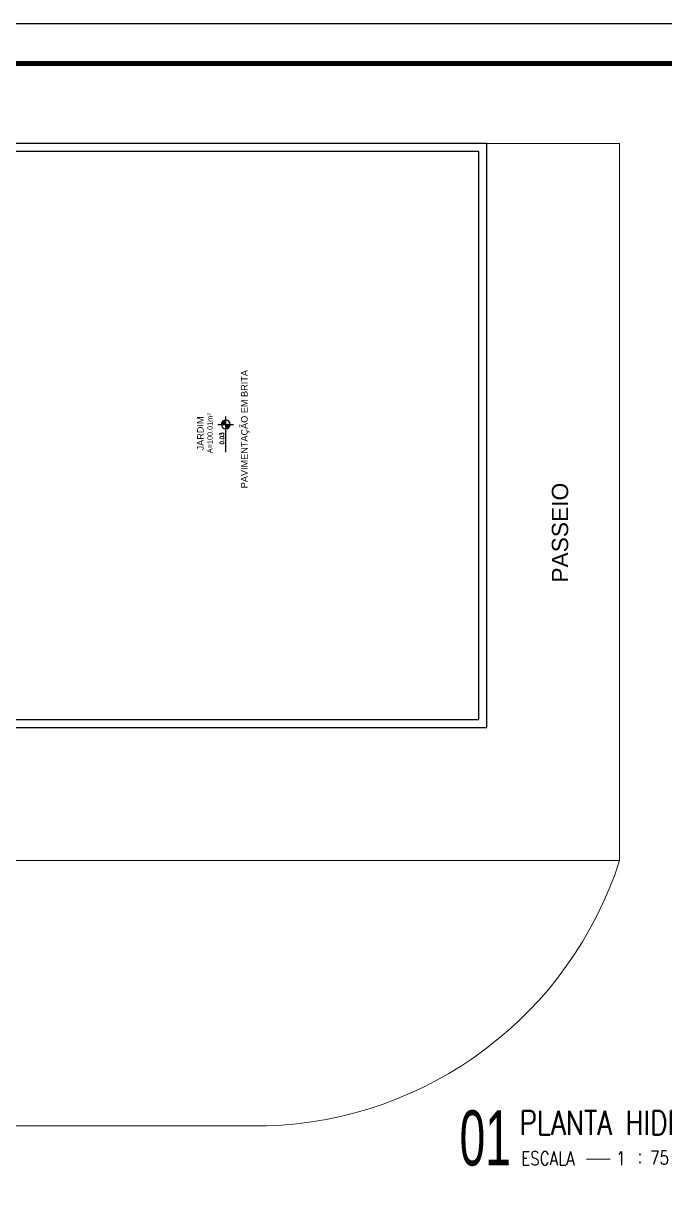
# Model space of a CAD drawing. Header units: millimetres. Extents: x 2426 to 2585, y 1215 to 1309.
# Drawn here: x 2532.51 to 2544.57, y 1286.82 to 1309.1 of the extents above; entities that cross this region are included whole.
import ezdxf
from ezdxf.enums import TextEntityAlignment as Align

# ---------------------------------------------------------------- set-up
doc = ezdxf.new("R2010")
doc.units = ezdxf.units.MM
for name, color, linetype in [('02', 2, 'Continuous'), ('A-PEN-B', 5, 'Continuous'), ('TEXTO0', 7, 'Continuous'), ('TEXTO2', 3, 'Continuous'), ('TXT_0', 7, 'Continuous')]:
    doc.layers.add(name, color=color, linetype=linetype)
for name, color, linetype, lineweight in [('E-TXT-G', 3, 'Continuous', 30), ('E-TXT-W', 7, 'Continuous', 15), ('E-TXT-Y', 2, 'Continuous', 40)]:
    doc.layers.add(name, color=color, linetype=linetype, lineweight=lineweight)
doc.styles.add('ADITIVOCAD', font='ROMANS.shx')
doc.styles.add('REG140', font='romans.shx', dxfattribs={"width": 0.8, "height": 0.35})
doc.styles.add('REG80', font='romans.shx', dxfattribs={"width": 0.8, "height": 0.1})
doc.styles.add('SANSSERIF', font='sas_____.pfb', dxfattribs={"height": 1})
doc.styles.add('SANSSERIF2', font='sanssb__.ttf', dxfattribs={"width": 0.8})

# ---------------------------------------------------------------- blocks, each defined once
blk = doc.blocks.new('IND_DES')
at = {"layer": 'E-TXT-W'}
blk.add_line((0.0269, -0.2428), (0.1984, -0.2428), dxfattribs=at)
at = {"layer": 'E-TXT-G', "style": 'REG80', "width": 0.8}
for s, p in [('ESCALA', (-0.4463, -0.2864)), ('1', (0.2426, -0.2864)), (':', (0.3988, -0.2706))]:
    blk.add_text(s, height=0.1, dxfattribs=at).set_placement(p)
blk.add_attdef('ESCALA', (0.4897, -0.2812), '', height=0.1, dxfattribs=at)
at = {"layer": 'E-TXT-W', "style": 'SANSSERIF2', "width": 0.6}
blk.add_attdef('00', text='', height=0.4, dxfattribs=at).set_placement((-0.7083, -0.2881), align=Align.CENTER)
at = {"layer": 'E-TXT-Y', "style": 'REG140', "width": 0.8}
for tag, p in [('PROJETO', (-0.4563, 0.1829)), ('DESENHO', (-0.4582, -0.0658))]:
    blk.add_attdef(tag, p, '', height=0.175, dxfattribs=at)
blk = doc.blocks.new('Adc_nivelpl')
h = blk.add_hatch()
h.set_pattern_fill('_U', color=256, scale=0.005, angle=45, style=0, double=1)
h.set_pattern_definition([(45, (-5.8772514, -3.5161936), (-0.003535534, 0.003535534), []), (135, (-5.8772514, -3.5161936), (-0.003535534, -0.003535534), [])])
h.paths.add_polyline_path([(0.195, -0.087, 0.414214), (0.087, -0.195), (0.195, -0.195)])
h.paths.add_polyline_path([(0.195, -0.195), (0.195, -0.304, 0.414214), (0.304, -0.195)])
for p, q in [((0.195, 0), (0.195, -0.391)), ((0.896, -0.195), (0, -0.195))]:
    blk.add_line(p, q)
blk.add_circle((0.195, -0.195), 0.109)
at = {"flags": 8}
blk.add_attdef('NIVEL', (0.364, -0.15), '', height=0.1, dxfattribs=at)

msp = doc.modelspace()

# ---------------------------------------------------------------- linework, layer by layer
at = {"layer": '02', "color": 0, "lineweight": 5}
for p, q in [((2543.73, 1306.84), (2541.23, 1306.84)), ((2543.73, 1293.34), (2543.73, 1306.84)), ((2525.23, 1293.34), (2543.73, 1293.34)), ((2525.23, 1288.34), (2537.08, 1288.34))]:
    msp.add_line(p, q, dxfattribs=at)
msp.add_arc((2536.871, 1295.54), 7.203, 271.6616, 342.216, dxfattribs=at)
at = {"layer": 'A-PEN-B'}
for p, q in [((2541.23, 1306.84), (2511.23, 1306.84)), ((2541.08, 1306.69), (2511.38, 1306.69)), ((2541.08, 1295.99), (2541.08, 1306.69)), ((2541.23, 1295.84), (2541.23, 1306.84)), ((2511.38, 1295.99), (2541.08, 1295.99)), ((2511.23, 1295.84), (2541.23, 1295.84))]:
    msp.add_line(p, q, dxfattribs=at)
at = {"layer": 'TEXTO0', "linetype": 'ByBlock'}
msp.add_lwpolyline([(2508.914, 1264.548), (2583.451, 1264.548), (2583.451, 1309.098), (2508.914, 1309.098)], close=True, dxfattribs=at)
at = {"layer": 'TEXTO0', "linetype": 'ByBlock', "const_width": 0.1}
msp.add_lwpolyline([(2509.664, 1265.298), (2582.332, 1265.298), (2582.332, 1308.348), (2509.664, 1308.348)], close=True, dxfattribs=at)

# ---------------------------------------------------------------- block references
ref = msp.add_blockref('IND_DES', (2543.036, 1288.339), dxfattribs=dict(xscale=2.591993519999988, yscale=2.591993519999988, zscale=2.591993519999988))
ref.add_attrib('00', '01', dxfattribs={"layer": 'E-TXT-W', "height": 1.0368, "style": 'SANSSERIF', "width": 0.6}).set_placement((2541.2, 1287.593), align=Align.CENTER)
ref.add_attrib('DESENHO', 'PLANTA HIDRÁULICA COBERTA', (2541.848, 1288.169), dxfattribs={"layer": 'E-TXT-Y', "height": 0.4536, "style": 'REG140', "width": 0.8})
ref.add_attrib('ESCALA', '75', (2544.305, 1287.61), dxfattribs={"layer": 'E-TXT-G', "height": 0.2592, "style": 'REG80', "width": 0.8})
at = {"layer": 'TXT_0'}
ref = msp.add_blockref('Adc_nivelpl', (2536.168, 1301.697), dxfattribs=dict(at, xscale=-0.75, yscale=0.75, zscale=0.75, rotation=90))
ref.add_attrib('NIVEL', '0.03', (2536.281, 1301.174), dxfattribs={"height": 0.075, "rotation": 90, "style": 'ADITIVOCAD', "flags": 8})

# ---------------------------------------------------------------- texts
at = {"layer": 'TEXTO2', "style": 'SANSSERIF'}
for s, height, p in [('PAVIMENTAÇÃO EM BRITA', 0.12312, (2536.726, 1300.348)), ('JARDIM', 0.1231, (2535.899, 1301.061))]:
    msp.add_text(s, height=height, rotation=90, dxfattribs=at).set_placement(p)
at = {"layer": 'TEXTO2', "color": 0, "lineweight": 15, "style": 'SANSSERIF'}
msp.add_text('PASSEIO', height=0.3068, rotation=90, dxfattribs=at).set_placement((2542.761, 1298.57))
at = {"layer": 'TXT_0', "style": 'SANSSERIF'}
msp.add_text('A=100.01m²', height=0.0985, rotation=90, dxfattribs=at).set_placement((2536.066, 1301.008))

doc.saveas('drawing.dxf')
